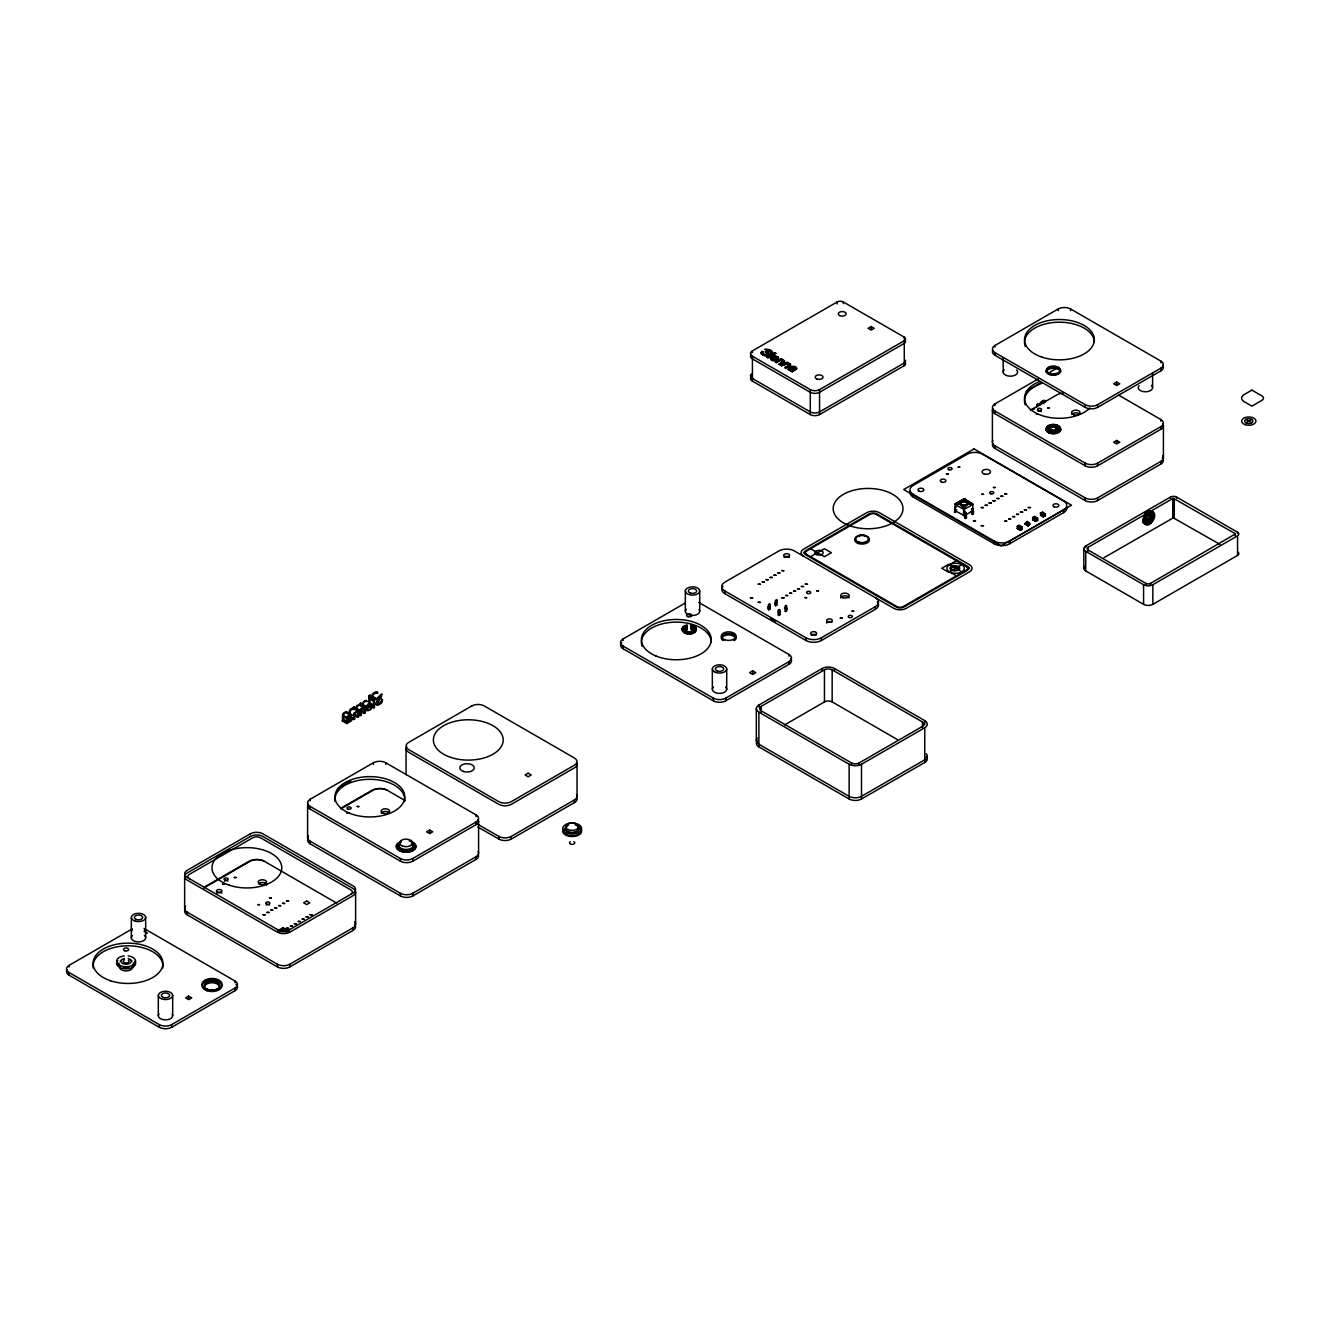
<?xml version="1.0" encoding="UTF-8"?>
<svg xmlns="http://www.w3.org/2000/svg" width="1330" height="1330" viewBox="0 0 1330 1330"><rect width="100%" height="100%" fill="white"/><g stroke="black" fill="none" stroke-linecap="round" stroke-linejoin="round"><path stroke-width="1.5" d="M756.321 708.591L756.321 740.66M1083.8 568.243L1083.8 548.642M361.993 705.964C361.311 703.287 365.75 697.868 367.546 701.608M366.498 708.574C365.767 701.292 375.941 702.04 371.053 709.023C365.218 715.374 358.635 700.328 360.231 715.756L361.278 715.141L361.511 709.339L363.705 708.026M347.047 721.475L347.063 718.4A6.85 3.957 -60 0 1 347.097 717.685C346.698 714.825 354.029 712.597 351.187 716.055L348.194 714.326M770.486 351.586C763.154 349.524 769.222 350.189 770.602 351.469M371.602 696.953L376.107 699.547L380.53 695.49L380.563 697.735A11.92 6.883 -60 0 1 379.166 699.015L378.684 699.43A13.649 7.88 -60 0 0 377.205 700.81C370.671 710.27 389.225 701.908 379.599 697.951M769.521 603.837L768.441 604.452C768.225 616.272 770.037 596.006 769.97 609.373M769.987 605.865L768.474 607.893L768.89 609.988M776.471 599.83L775.373 602.29L775.39 600.445L776.936 600.096L775.822 605.981M776.471 601.576L774.958 603.654L775.373 602.29M779.247 614.876C780.294 610.37 777.95 611.285 778.183 615.358L779.264 614.726M779.713 615.142L780.145 613.512L778.649 615.624M786.645 611.135L786.645 607.461L785.581 608.192L785.581 611.617M955.505 511.601L954.857 507.678L956.386 506.913M376.107 699.547C393.148 680.411 366.781 717.286 382.608 699.68M787.925 369.025L791.583 368.011A6.933 4.007 0 0 1 792.082 368.211L792.53 368.41A13.882 8.013 0 0 0 794.525 369.208L794.542 368.842A13.882 8.013 0 0 1 792.547 368.044L792.231 367.911A6.933 4.007 0 0 0 791.583 367.662C788.474 365.9 786.778 370.388 791.766 370.887A2.893 1.663 0 0 0 791.25 371.386L792.248 371.968A5.254 3.042 0 0 1 793.345 371.02L795.839 369.541A6.218 3.591 0 0 0 796.387 369.191L796.387 368.826A6.218 3.591 0 0 1 795.839 369.191L793.328 370.654A5.254 3.042 0 0 0 792.131 371.585L788.075 369.507M787.077 609.323C783.021 607.544 787.144 610.47 785.997 610.254M972.745 504.602L964.333 509.257L964.732 516.156L966.544 516.156L966.062 515.059L964.416 515.641L972.862 510.737L972.745 503.887L964.3 499.016L972.812 504.103M767.992 607.744L768.424 609.722M769.073 607.128L769.505 609.09M774.941 603.787L775.373 605.715M776.022 603.155L776.454 605.083M779.064 614.227L778.632 610.337L779.713 609.722C781.924 617.552 775.307 611.168 780.095 613.479M786.629 609.19L785.132 611.351L786.612 609.107L786.196 607.245L785.132 607.926L785.531 609.722M761.192 352.683C759.879 355.06 769.189 357.803 768.79 353.963C768.574 356.806 760.078 355.526 761.309 352.118M775.939 360.613C778.033 360.297 769.206 362.309 770.768 357.587M1025.497 523.671L1027.525 521.476L1029.42 523.704L1027.492 524.818L1025.596 522.59M1027.525 521.476L1024.948 524.12L1028.14 525.749L1029.237 524.702M371.735 696.887L374.179 693.711L376.606 693.246M1040.525 404.935L1043.817 401.411L1043.917 403.655M777.102 359.981C782.506 354.445 768.125 355.459 770.702 359.034M377.753 693.578C378.568 689.622 371.935 692.598 371.669 696.288M768.89 606.53L769.987 604.103M769.521 605.632L768.424 606.297M954.874 512.482L955.189 507.478M1039.495 405.035C1039.146 401.943 1045.895 397.72 1045.563 402.275M776.92 601.892L776.903 605.35M767.31 354.495L764.567 354.611L762.522 352.882L764.351 354.894L767.161 354.711M964.45 515.658L955.123 510.803L955.156 503.887L963.519 499.049M777.102 359.615L778.449 357.454M775.822 602.557L776.936 600.096M955.289 511.152L956.785 510.055M769.555 607.311C764.783 606.513 773.611 607.926 767.992 607.96M778.582 614.028L779.663 613.413M954.425 512.216L954.824 510.886M955.954 511.867C957.899 509.905 952.197 510.57 955.605 509.224M771.915 352.5L771.184 353.315L771.882 352.566M778.416 358.402L778.283 357.172M761.275 352.55L762.14 351.353L762.855 352.5M784.584 362.026L779.995 364.885L779.048 364.337L783.137 361.511M762.655 352.733L763.187 351.868M761.359 352.4L762.14 351.353M770.436 352.483L771.101 353.364M784.467 361.81L779.995 364.536L779.048 363.988M1031.282 410.355L1032.795 409.091M789.139 364.969L785.033 367.795L785.98 368.344L790.702 364.686L789.405 366.365M770.851 357.837L774.609 356.207L778.283 357.537M955.04 503.97C976.087 492.349 957.633 505.899 964.2 498.999M955.04 510.388L956.386 509.589M288.294 931.682L289.258 931.349M763.054 352.317L762.14 351.719M346.698 713.445C349.325 709.555 341.777 712.93 342.608 715.041A6.85 3.957 -60 0 0 342.575 715.789L342.541 719.015A5.785 3.342 -60 0 1 342.325 720.927L346.731 723.537L347.812 722.905A3.175 1.829 -60 0 0 348.028 721.924L343.522 719.314A3.175 1.829 -60 0 1 343.323 720.311L342.226 720.943M366.531 709.971L367.612 709.206L364.603 707.477M361.993 707.494L364.287 707.311L364.287 706.313L359.782 703.703L364.287 707.311M794.924 368.61L795.34 368.111A2.427 1.397 0 0 0 791.982 366.93L791.267 366.432L792.065 367.03M794.924 368.975L795.34 368.46A2.427 1.397 0 0 0 791.982 367.296M779.048 364.337L783.237 361.76L781.442 360.114M785.033 367.795L789.156 365.301L787.427 363.921A3.126 1.796 0 0 0 785.531 364.553L781.442 365.717L787.028 362.142L790.419 364.104M752.431 381.161L752.431 356.224A6.55 3.774 0 0 1 752.431 350.871L837.135 301.976A4.372 2.527 0 0 1 843.303 301.976L904.267 337.155A4.372 2.527 0 0 1 904.267 340.729L904.267 365.667L819.546 414.578A6.55 3.774 0 0 1 810.286 414.578L752.431 381.161A6.55 3.774 0 0 1 752.032 376.074M767.077 357.072L772.663 353.847L773.611 354.395L768.025 357.969L767.077 357.072L768.025 357.62L773.611 354.395M773.694 353.248L775.723 353.165L774.642 354.146L773.694 353.248L775.723 353.165M767.077 357.421L772.663 354.196L773.611 354.744M773.694 353.614L775.723 353.531M781.475 359.965L781.275 359.965A3.126 1.796 0 0 0 779.53 360.729L776.388 362.807L775.457 362.259L781.043 358.684C787.709 362.392 783.387 361.178 781.89 359.183M775.457 362.259L781.043 359.034L781.092 359.998M775.457 361.91L779.447 360.696M781.442 365.717L787.875 362.641M781.442 365.368L785.432 364.154A3.126 1.796 0 0 1 787.293 363.489L790.419 364.453M785.033 367.446L789.405 365.999M871.167 326.515L868.074 328.294L871.167 330.073L874.242 328.294L871.167 326.515L871.167 329.192M752.431 356.224L810.286 389.624A6.55 3.774 0 0 0 819.546 389.624L904.267 340.729M368.892 703.769L368.892 698.45L373.398 701.043L373.398 708.142L374.445 707.543L374.445 700.445L368.892 697.136L368.892 695.74L369.94 695.141L374.445 697.751L373.398 699.73L374.445 697.751M368.892 697.136L369.94 695.141M353.198 707.51L357.687 711.118L353.198 707.51L354.129 706.978L358.635 709.572L358.635 716.671L357.587 717.269L354.595 715.54M359.782 703.703L360.713 703.171L367.595 707.261L371.037 705.282A2.527 1.463 -60 0 0 369.873 703.986A2.527 1.463 -60 0 0 367.895 705.648M368.892 698.45L369.94 697.851L369.94 703.171M363.306 704.534L363.09 704.667A3.175 1.829 -60 0 1 363.456 703.088A2.527 1.463 -60 0 1 366.099 701.592M357.687 710.12L358.635 709.572M364.287 706.313L365.218 705.764L365.218 712.863L364.187 713.462L361.178 711.733M373.398 701.043L374.445 700.445M353.198 708.524C348.925 707.011 348.294 714.509 349.125 716.953L350.172 716.355L354.678 718.948L354.827 713.362L357.105 711.816M368.892 705.548L369.94 704.95M994.956 355.276L994.956 352.6A8.728 5.037 0 0 1 994.956 345.484L1058.231 308.959A8.728 5.037 0 0 1 1070.567 308.959L1160.841 361.062A8.728 5.037 0 0 1 1160.841 368.194L1160.841 370.871L1097.566 407.396A8.728 5.037 0 0 1 1085.23 407.396L994.956 355.276A8.728 5.037 0 0 1 992.812 350.189M368.078 704.501L371.087 706.247L366.498 708.89L363.506 707.144M349.125 716.953L353.63 719.547L354.678 718.948M310.156 809.089L310.156 806.412A8.728 5.037 0 0 1 310.156 799.28L373.414 762.755A8.728 5.037 0 0 1 385.767 762.755L476.024 814.874A8.728 5.037 0 0 1 476.024 822.007L476.024 824.683L412.766 861.208A8.728 5.037 0 0 1 400.413 861.208L310.156 809.089A8.728 5.037 0 0 1 308.011 804.002M1162.669 423.738A8.728 5.037 0 0 1 1160.841 429.307L1097.566 465.832A8.728 5.037 0 0 1 1085.23 465.832L994.956 413.713L994.956 411.037A8.728 5.037 0 0 1 994.956 403.921L1038.447 378.801M1050.318 371.951L1058.231 367.396M337.504 788.84L350.688 781.225M1026.278 391.186L1040.775 382.807M790.801 658.749A8.728 5.037 0 0 1 788.973 664.318L725.698 700.844A8.728 5.037 0 0 1 713.362 700.844L623.088 648.724L623.088 646.048A8.728 5.037 0 0 1 623.088 638.932L685.033 603.155M203.606 887.509L248.91 861.358A10.906 6.301 0 0 1 264.338 861.358M340.513 808.474L371.868 790.369A10.906 6.301 0 0 1 387.296 790.369M1030.551 410.072L1056.685 394.993A10.906 6.301 0 0 1 1063.169 393.181M235.959 984.35A8.728 5.037 0 0 1 234.928 990.767L171.67 1027.292A8.728 5.037 0 0 1 159.317 1027.292L69.06 975.173L69.06 972.513A8.728 5.037 0 0 1 69.06 965.38L132.318 928.855L132.318 930.518M1036.752 406.963L1037.782 406.365M203.739 888.041L250.023 861.325A9.975 5.769 0 0 1 264.188 861.208L336.656 903.103M340.946 808.823L372.999 790.319A9.975 5.769 0 0 1 387.146 790.22L404.919 800.527M810.569 556.705L824.45 548.692L831.4 552.698L824.45 556.705L810.569 548.692M1116.668 382.009L1113.576 383.788L1116.668 385.567L1119.76 383.788L1116.668 382.009L1116.668 384.669M994.956 352.6L1085.23 404.719A8.728 5.037 0 0 0 1097.566 404.719L1160.841 368.194M774.891 603.903L776.504 603.271M768.474 608.192L769.555 607.577M775.423 604.186L776.504 603.554M778.166 611.783L778.166 610.071L779.713 609.722M786.18 605.433L785.116 607.876L786.18 605.433L786.645 607.411M785.116 606.064L786.645 605.715M778.183 611.933L779.264 611.318M778.649 612.199L779.713 611.418M778.582 613.729L779.663 613.113M785.531 610.021L786.629 609.273M964.982 518.318L964.566 512.881L965.663 512.266L966.528 517.969M971.931 514.311L971.499 508.875L972.596 508.26L973.477 513.962M965.447 518.584L965.031 513.663L966.112 513.048M972.396 514.577L971.964 509.656L973.045 509.024M964.566 516.373L965.647 515.741L965.647 512.25M971.499 512.366L972.579 511.734L972.579 508.243M964.583 516.522L965.647 515.841M971.532 512.515L972.579 511.734M965.048 516.788L966.112 516.007M971.981 512.782L973.045 512M429.69 830.02L426.598 831.815L429.69 833.594L432.765 831.815L429.69 830.02L429.69 832.696M1116.668 440.446L1113.576 442.225L1116.668 444.004L1119.76 442.225L1116.668 440.446L1116.668 443.123M277.621 930.684L283.107 927.692L288.543 930.867M310.156 806.412L400.413 858.532A8.728 5.037 0 0 0 412.766 858.532L476.024 822.007M994.956 411.037L1085.23 463.156A8.728 5.037 0 0 0 1097.566 463.156L1160.841 426.631A8.728 5.037 0 0 0 1160.841 419.515L1118.53 395.077M188.644 996.087L185.568 997.866L188.644 999.645L191.736 997.866L188.644 996.087L188.644 998.747M752.697 670.885L749.621 672.664L752.697 674.443L755.789 672.664L752.697 670.885L752.697 673.562M803.619 556.256A8.728 5.037 0 0 1 803.619 549.124L866.894 512.599A8.728 5.037 0 0 1 879.23 512.599L969.504 564.718A8.728 5.037 0 0 1 969.504 571.85L906.229 608.375A8.728 5.037 0 0 1 893.893 608.375L794.359 550.936A10.906 6.301 0 0 0 778.931 550.936L724.933 582.108A10.906 6.301 0 0 0 724.933 591.019L805.947 637.785A10.906 6.301 0 0 0 821.375 637.785L875.373 606.613A10.906 6.301 0 0 0 875.373 597.702M949.437 564.718L957.151 560.263M1019.079 525.317L1017.284 526.364L1017.217 528.559L1020.359 530.371L1022.172 529.323L1022.238 527.145L1019.079 525.317L1019.146 527.445M1037.666 518.235L1034.524 516.406L1032.712 517.453L1035.804 519.232L1037.6 518.201L1037.666 520.313L1035.804 521.46L1032.645 519.648L1032.645 517.553L1035.737 519.348L1035.737 521.427M1040.426 512.998L1042.903 512.349L1042.903 516.505M1041.041 513.363L1042.853 512.316M723.005 586.314A10.906 6.301 0 0 0 724.933 593.712L805.947 640.478A10.906 6.301 0 0 0 821.375 640.478L875.373 609.29A10.906 6.301 0 0 0 877.301 601.892M1027.176 523.455L1025.081 524.253L1027.009 522.258L1029.919 523.987L1027.907 525.882M1017.284 528.592L1019.079 527.544M1032.712 519.681L1034.524 518.634M1040.426 515.225L1042.238 514.178M1027.009 523.089L1026.876 522.241M1017.965 528.841L1021.556 526.746L1022.172 529.323L1019.744 530.022L1019.761 525.716L1017.899 526.713L1017.832 528.908L1021.49 526.846M1033.393 519.93L1036.984 517.836L1037.666 520.313L1035.172 521.111M1027.392 523.638L1029.32 522.524M1036.918 517.952L1033.327 520.03L1033.26 517.919L1035.139 516.771L1035.122 521.077M1042.836 514.527L1042.836 516.622L1044.698 515.608L1044.765 513.413L1041.041 515.591L1040.359 513.114L1045.38 515.857L1045.38 513.779L1041.107 515.475L1042.953 516.539M623.088 646.048L713.362 698.167A8.728 5.037 0 0 0 725.698 698.167L788.973 661.642A8.728 5.037 0 0 0 788.973 654.51L698.699 602.407M1022.172 527.096L1020.359 528.143L1017.284 526.364L1020.31 528.259L1020.31 530.337M1043.518 514.777L1045.313 513.746M1028.905 524.402L1027.359 525.317L1026.793 524.07L1028.905 524.419M1027.907 525.051L1029.969 524.02M1042.836 516.622L1045.313 515.974M962.554 564.269L948.672 572.299L941.723 568.276L948.672 564.269L962.554 572.299M69.06 972.513L159.317 1024.615A8.728 5.037 0 0 0 171.67 1024.615L234.928 988.09A8.728 5.037 0 0 0 234.928 980.975L144.671 928.855A8.728 5.037 0 0 0 144.089 928.539M913.178 494.328L994.192 541.094A10.906 6.301 0 0 0 1009.62 541.094L1063.618 509.905A10.906 6.301 0 0 0 1063.618 501.011L982.621 454.228A10.906 6.301 0 0 0 967.193 454.228L913.178 485.417A10.906 6.301 0 0 0 913.178 494.328L913.178 497.021L994.192 543.787A10.906 6.301 0 0 0 1009.62 543.787L1063.618 512.599A10.906 6.301 0 0 0 1066.76 507.445M185.635 906.229A8.728 5.037 0 0 0 187.181 912.147L277.455 964.267A8.728 5.037 0 0 0 289.79 964.267L353.065 927.741A8.728 5.037 0 0 0 354.528 921.74M308.327 835.573A8.728 5.037 0 0 0 310.156 841.159L400.413 893.278A8.728 5.037 0 0 0 412.766 893.278L476.024 856.753A8.728 5.037 0 0 0 478.102 851.516M477.636 824.168L498.866 836.437A8.728 5.037 0 0 0 511.219 836.437L574.477 799.912A8.728 5.037 0 0 0 576.555 794.675M992.895 440.562A8.728 5.037 0 0 0 994.956 445.783L1085.23 497.902A8.728 5.037 0 0 0 1097.566 497.902L1160.841 461.377A8.728 5.037 0 0 0 1162.669 455.808M185.352 909.255A8.728 5.037 0 0 0 187.181 914.824L277.455 966.943A8.728 5.037 0 0 0 289.79 966.943L353.065 930.418A8.728 5.037 0 0 0 354.528 924.4M308.311 838.266A8.728 5.037 0 0 0 310.156 843.835L400.413 895.954A8.728 5.037 0 0 0 412.766 895.954L476.024 859.429A8.728 5.037 0 0 0 478.168 854.326M477.719 826.894L498.866 839.097A8.728 5.037 0 0 0 511.219 839.097L574.477 802.572A8.728 5.037 0 0 0 576.621 797.485M992.812 443.372A8.728 5.037 0 0 0 994.956 448.459L1085.23 500.579A8.728 5.037 0 0 0 1097.566 500.579L1160.841 464.054A8.728 5.037 0 0 0 1162.304 458.035M1245.861 422.807L1251.729 419.416M758.881 746.895L758.881 712.149A8.728 5.037 0 0 1 758.881 705.033L822.139 668.508A8.728 5.037 0 0 1 834.492 668.508L924.749 720.627A8.728 5.037 0 0 1 924.749 727.743L924.749 762.489L861.491 799.014A8.728 5.037 0 0 1 849.139 799.014L758.881 746.895A8.728 5.037 0 0 1 757.418 740.893M761.192 712.265L761.192 706.363L824.45 669.838A5.453 3.142 0 0 1 832.164 669.838L922.438 721.957L922.438 727.859M1085.729 570.919L1085.729 551.318A6.55 3.774 0 0 1 1085.729 545.982L1170.433 497.071A4.372 2.527 0 0 1 1176.601 497.071L1237.565 532.266A4.372 2.527 0 0 1 1237.565 535.824L1237.565 555.425L1152.844 604.335A6.55 3.774 0 0 1 1143.584 604.335L1085.729 570.919A6.55 3.774 0 0 1 1084.632 566.414M1088.04 547.312L1173.293 498.235L1235.504 533.845L1150.533 583.388A3.275 1.895 0 0 1 1145.895 583.388L1088.04 549.988A3.275 1.895 0 0 1 1088.04 547.312L1088.04 551.219M784.534 724.966L824.45 701.908A5.453 3.142 0 0 1 832.164 701.908L897.368 739.547M1103.917 557.736L1173.293 517.836L1220.009 544.402M1085.729 551.318L1143.584 584.735A6.55 3.774 0 0 0 1152.844 584.735L1237.565 535.824M761.192 706.363A5.453 3.142 0 0 0 761.192 710.819L851.466 762.938A5.453 3.142 0 0 0 859.18 762.938L922.438 726.413A5.453 3.142 0 0 0 922.438 721.957M758.881 712.149L849.139 764.268A8.728 5.037 0 0 0 861.491 764.268L924.749 727.743M772.032 619.132L770.652 619.098M282.625 927.974C287.712 929.603 279.5 930.003 283.323 927.808M1036.286 414.278L1037.4 414.278M1033.094 408.942L1034.707 408.975M775.939 360.247L770.935 359.333M350.721 718.366L349.823 718.649A12.003 6.933 -60 0 1 348.111 719.214L343.606 716.587M787.077 363.456L789.272 364.487M781.342 360.463L783.137 361.128M346.465 812.796L347.329 813.295M791.3 370.854L791.417 370.871A2.893 1.663 0 0 1 791.766 370.538M359.2 705.415L357.138 706.479L356.773 709.306M348.177 721.974C350.821 723.404 354.462 716.554 350.854 717.236A7.614 4.406 -60 0 0 350.389 717.402L350.056 717.552A15.278 8.828 -60 0 1 348.111 718.267L343.606 715.64A15.278 8.828 -60 0 0 343.955 715.573M352.6 709.223L350.355 710.702L350.172 716.355M791.899 368.576L789.272 368.809L791.899 368.942A10.906 6.301 0 0 0 793.777 369.64L793.794 369.258A10.906 6.301 0 0 1 791.915 368.56L791.899 368.942M770.053 352.483L771.101 352.999M963.485 515.641L963.635 509.29L955.056 504.536M1245.861 419.416L1251.729 422.807M773.511 356.939L776.62 359.1L773.511 356.939A2.294 1.33 0 0 1 776.138 356.656A2.294 1.33 0 0 1 777.485 357.986A2.876 1.663 0 0 1 776.587 358.718M1042.787 512.416L1044.698 513.53M772.68 357.354L776.836 360.114L772.68 357.354A2.56 1.48 0 0 0 771.982 359.283A2.56 1.48 0 0 0 775.274 359.848M1027.741 524.685L1028.04 525.899M1025.014 523.322L1027.99 525.101M949.437 571.85L957.151 576.306M372.683 696.421L377.188 699.015M368.892 695.74L374.445 699.131M371.436 705.814L374.445 707.543M360.713 710.27L365.218 712.863M358.269 713.412L361.278 715.141M354.129 714.077L358.635 716.671M347.712 712.697L352.217 715.307M343.323 720.311L347.812 722.905M144.089 931.216A8.728 5.037 0 0 1 144.671 931.532L147.48 933.161M359.782 704.717L356.806 705.499L355.725 709.056M357.604 711.035L354.013 712.913L353.63 719.547M343.938 718.35L343.606 717.02M768.707 353.581L768.624 353.364A12.402 7.165 0 0 0 767.643 352.284L767.659 352.633A12.402 7.165 0 0 1 768.607 353.647L768.574 353.664M766.196 352.483L767.094 353.763M766.196 352.849L765.116 351.669L767.094 353.414M771.782 351.453C755.44 348.144 772.713 348.593 771.899 351.652M972.612 511.9L973.011 513.696M965.663 515.907L966.062 517.702M785.581 608.192L785.565 606.33M351.253 718.799L349.541 721.076L348.111 719.713M1237.565 532.266L1237.565 533.48M1235.237 533.596L1235.237 535.707M1176.601 497.071L1176.601 498.301M1174.29 498.401L1174.29 518.002M1172.744 498.401L1172.744 518.002M1170.433 497.071L1170.433 498.301M1163.401 425.75L1163.401 457.819M1160.841 361.062L1160.841 362.741M1160.841 419.515L1160.841 421.178M1160.841 426.631L1160.841 429.307M1160.841 461.377L1160.841 464.054M1152.844 584.735L1152.844 604.335M1152.595 373.398L1152.595 387.612M1150.533 583.388L1150.533 584.618M1145.895 583.388L1145.895 584.618M1143.584 584.735L1143.584 604.335M1097.566 404.719L1097.566 407.396M1097.566 463.156L1097.566 465.832M1097.566 497.902L1097.566 500.579M1085.729 545.982L1085.729 547.195M1085.23 404.719L1085.23 407.396M1085.23 463.156L1085.23 465.832M1085.23 497.902L1085.23 500.579M1070.567 308.959L1070.567 310.622M1063.618 509.905L1063.618 512.599M1058.231 308.959L1058.231 310.622M1043.452 514.893L1043.452 516.971M1042.288 512L1042.288 514.078M1040.974 513.463L1040.974 515.541M1036.984 517.985L1036.984 519.914M1034.574 516.439L1034.574 518.534M1009.62 541.094L1009.62 543.787M1003.202 357.903L1003.202 372.117M994.956 345.484L994.956 347.147M994.956 403.921L994.956 405.584M994.956 445.783L994.956 448.459M994.192 541.094L994.192 543.787M992.396 410.155L992.396 442.225M964.416 499.066L964.416 502.374M924.749 720.627L924.749 724.634M904.267 337.155L904.267 338.834M875.373 606.613L875.373 609.29M861.491 764.268L861.491 799.014M859.18 762.938L859.18 764.933M851.466 762.938L851.466 764.933M849.139 764.268L849.139 799.014M843.303 301.976L843.303 303.639M837.135 301.976L837.135 303.972M834.492 668.508L834.492 670.503M832.164 669.838L832.164 701.908M824.45 669.838L824.45 701.908M822.139 668.508L822.139 670.503M821.375 637.785L821.375 640.478M819.546 389.624L819.546 414.578M810.286 389.624L810.286 414.578M805.947 637.785L805.947 640.478M788.973 654.51L788.973 656.189M788.973 661.642L788.973 664.318M779.247 609.456L779.247 611.152M758.881 705.033L758.881 707.028M752.431 350.871L752.431 352.55M726.712 668.957L726.712 689.256M725.698 698.167L725.698 700.844M724.933 591.019L724.933 593.712M713.362 698.167L713.362 700.844M712.348 668.957L712.348 689.256M699.713 591.102A7.182 4.156 0 0 1 688.79 594.543A7.182 4.156 0 0 1 689.073 587.361A7.182 4.156 0 0 1 699.713 591.102L699.713 611.401M685.332 590.902L685.332 611.218M623.088 638.932L623.088 640.595M577.037 764.268L577.037 796.338M574.477 799.912L574.477 802.572M511.219 836.437L511.219 839.097M498.866 836.437L498.866 839.097M478.584 821.109L478.584 853.178M476.024 814.874L476.024 816.554M476.024 856.753L476.024 859.429M412.766 858.532L412.766 861.208M412.766 893.278L412.766 895.954M406.049 748.674L406.049 774.742M400.413 858.532L400.413 861.208M400.413 893.278L400.413 895.954M385.767 762.755L385.767 764.434M373.414 762.755L373.414 764.434M364.187 713.462L364.187 709.588A3.441 1.978 -60 0 0 363.788 707.909M360.713 703.171L360.713 706.28M357.587 713.395L357.587 717.269M355.625 892.114L355.625 924.184M354.129 706.978L354.129 709.638M353.065 927.741L353.065 930.418M310.156 799.28L310.156 800.959M310.156 841.159L310.156 843.835M307.596 805.531L307.596 837.601M289.79 964.267L289.79 966.943M277.455 964.267L277.455 966.943M234.928 980.975L234.928 982.637M234.928 988.09L234.928 990.767M187.181 912.147L187.181 914.824M184.637 876.52L184.637 908.59M172.684 995.405A7.182 4.156 0 0 1 161.911 998.996A7.182 4.156 0 0 1 161.911 991.814A7.182 4.156 0 0 1 172.684 995.405L172.684 1015.704M171.67 1024.615L171.67 1027.292M159.317 1024.615L159.317 1027.292M158.303 995.405L158.303 1015.704M145.668 917.168L145.668 937.484M144.671 928.855L144.671 931.532M131.321 917.733L131.321 938.032M69.06 965.38L69.06 967.043M134.845 961.191A9.51 5.486 0 0 1 125.652 968.855A9.51 5.486 0 0 1 117.805 960.709M128.062 955.888A9.51 5.486 0 0 1 133.998 964.333A9.51 5.486 0 0 1 118.237 964.333A9.51 5.486 0 0 1 124.172 955.888M132.983 964.632A7.199 4.156 0 0 1 132.418 965.397M128.977 967.193A7.199 4.156 0 0 1 123.258 967.193M120.182 965.73A7.199 4.156 0 0 1 118.952 962.953M120.182 961.025A7.199 4.156 0 0 1 121.03 960.443M123.258 959.562A7.199 4.156 0 0 1 123.923 959.412M131.204 960.443A7.199 4.156 0 0 1 132.052 961.025M133.283 962.953A7.199 4.156 0 0 1 133.316 963.369M128.328 960.193A2.876 1.663 0 0 1 127.963 962.538A2.876 1.663 0 0 1 123.906 962.322A2.876 1.663 0 0 1 124.272 959.994M128.162 958.531A5.154 2.976 0 0 1 130.091 963.169A5.154 2.976 0 0 1 121.828 962.937A5.154 2.976 0 0 1 124.555 958.431M132.518 966.361A6.55 3.774 0 0 1 126.117 970.917A6.55 3.774 0 0 1 119.7 966.361M69.06 975.173A8.728 5.037 0 0 1 67.215 969.62M93.266 968.057A34.913 20.166 0 0 1 127.996 945.813A34.913 20.166 0 0 1 162.726 968.057M207.314 990.185A7.315 4.223 0 0 1 206.665 984.05A7.315 4.223 0 0 1 217.322 984.05A7.315 4.223 0 0 1 216.674 990.185M172.185 1014.192A7.182 4.156 0 0 1 165.286 1019.861A7.182 4.156 0 0 1 158.985 1013.959M144.355 935.356A7.182 4.156 0 0 1 143.374 940.809A7.182 4.156 0 0 1 133.898 940.958A7.182 4.156 0 0 1 132.418 935.539M189.508 878.748A5.453 3.142 0 0 1 189.508 874.292L252.767 837.767A5.453 3.142 0 0 1 260.481 837.767L350.754 889.886A5.453 3.142 0 0 1 350.754 894.342M216.591 893.128A2.843 1.646 0 0 1 219.167 892.164A2.843 1.646 0 0 1 221.761 893.128M224.371 881.142A2.078 1.197 0 0 1 227.862 881.142M266.216 905.048A2.078 1.197 0 0 1 269.342 905.048M258.652 883.718A4.256 2.461 0 0 1 263.573 882.538A4.256 2.461 0 0 1 266.615 885.082M279.865 931.682A3.824 2.211 0 0 1 286.299 931.682M279.283 931.648A3.824 2.211 0 0 1 283.091 929.603A3.824 2.211 0 0 1 286.898 931.648M279.483 931.632A3.608 2.078 0 0 1 283.091 929.554A3.608 2.078 0 0 1 286.682 931.632M289.79 929.52A8.728 5.037 0 0 1 277.455 929.52M478.168 819.579A8.728 5.037 0 0 1 476.024 824.683M335.094 801.541A34.913 20.166 0 0 1 369.823 779.313A34.913 20.166 0 0 1 404.553 801.541M409.125 840.942A9.975 5.769 0 0 1 414.544 849.504A9.975 5.769 0 0 1 398.85 850.402A9.975 5.769 0 0 1 401.244 841.391M399.549 843.868A7.947 4.588 0 0 0 401.211 850.086A7.947 4.588 0 0 0 412.034 849.504A7.947 4.588 0 0 0 411.702 843.237A9.975 5.769 0 0 1 414.312 844.733M411.702 842.538A7.315 4.223 0 0 1 410.953 848.407A7.315 4.223 0 0 1 400.779 848.141A7.315 4.223 0 0 1 400.929 842.272M411.485 842.123A9.51 5.486 0 0 1 413.214 850.286A9.51 5.486 0 0 1 398.983 850.286A9.51 5.486 0 0 1 400.712 842.123M411.485 844.234A9.51 5.486 0 0 1 414.411 846.096M411.618 843.985A7.199 4.156 0 0 1 411.352 849.488A7.199 4.156 0 0 1 401.86 850.003A7.199 4.156 0 0 1 399.798 844.633M381.261 813.212A4.256 2.461 0 0 1 385.351 811.45A4.256 2.461 0 0 1 389.424 813.212M1162.669 365.301A8.728 5.037 0 0 1 1160.841 370.871M1025.247 346.498A34.913 20.166 0 0 1 1055.821 322.309A34.913 20.166 0 0 1 1094.341 342.359M1046.111 371.702A7.415 4.289 0 0 1 1053.377 368.294A7.415 4.289 0 0 1 1060.642 371.702M1016.652 369.989A7.182 4.156 0 0 1 1014.94 375.243A7.182 4.156 0 0 1 1005.679 375.16A7.182 4.156 0 0 1 1004.233 369.873M1151.414 385.351A7.182 4.156 0 0 1 1150.3 390.654A7.182 4.156 0 0 1 1141.074 390.92A7.182 4.156 0 0 1 1139.029 385.717M576.621 762.738A8.728 5.037 0 0 1 574.477 767.842L511.219 804.367A8.728 5.037 0 0 1 498.866 804.367L408.609 752.248A8.728 5.037 0 0 1 406.764 746.679M577.553 826.545A9.51 5.486 0 0 1 580.495 833.711A9.51 5.486 0 0 1 568.409 836.105A9.51 5.486 0 0 1 563.122 829.405M573.845 841.674A2.627 1.513 0 0 1 574.128 843.835A2.627 1.513 0 0 1 570.37 843.935A2.627 1.513 0 0 1 570.321 841.774M575.026 824.783A7.199 4.156 0 0 1 578.001 831.034A7.199 4.156 0 0 1 566.78 831.35A7.199 4.156 0 0 1 568.675 824.966M577.702 827.127A8.645 4.988 0 0 1 579.464 833.627A8.645 4.988 0 0 1 568.509 835.473A8.645 4.988 0 0 1 563.937 829.438M577.902 826.878A6.55 3.774 0 0 1 576.023 831.765A6.55 3.774 0 0 1 567.395 831.283A6.55 3.774 0 0 1 567.145 826.279M343.639 715.291A1.829 1.047 -60 0 1 343.855 714.11A2.677 1.546 -60 0 1 346.831 713.312M348.144 717.901A1.829 1.047 -60 0 1 348.36 716.704A2.677 1.546 -60 0 1 351.336 715.906M347.03 721.625A5.785 3.342 -60 0 1 346.831 723.52M352.699 709.106A3.441 1.978 -60 0 1 352.916 709.538M357.188 711.716A3.441 1.978 -60 0 1 357.504 713.429M371.12 706.213A2.81 1.629 -60 0 1 369.64 709.638A2.81 1.629 -60 0 1 367.279 709.522M367.629 707.244A3.175 1.829 -60 0 1 367.961 705.681M691.068 626.962A6.118 3.525 0 0 1 694.277 632.299A6.118 3.525 0 0 1 684.518 632.581A6.118 3.525 0 0 1 686.795 627.078M691.068 625.532A6.118 3.525 0 0 1 694.277 630.869A6.118 3.525 0 0 1 684.518 631.152A6.118 3.525 0 0 1 686.795 625.665M690.952 628.009A4.372 2.527 0 0 1 692.747 631.8A4.372 2.527 0 0 1 685.948 631.999A4.372 2.527 0 0 1 687.095 628.126M691.201 626.713A6.55 3.774 0 0 1 694.526 632.531A6.55 3.774 0 0 1 683.919 632.531A6.55 3.774 0 0 1 687.228 626.713M690.952 628.359A4.372 2.527 0 0 1 693.529 631.068A4.372 2.527 0 0 1 689.672 633.18M688.325 633.146A4.372 2.527 0 0 1 684.9 631.052A4.372 2.527 0 0 1 687.095 628.475M691.201 625.832A6.55 3.774 0 0 1 694.526 631.65A6.55 3.774 0 0 1 683.919 631.65A6.55 3.774 0 0 1 687.228 625.832M690.686 625.366A7.199 4.156 0 0 1 695.324 631.634A7.199 4.156 0 0 1 683.537 631.983A7.199 4.156 0 0 1 687.028 625.466M690.686 624.834A7.199 4.156 0 0 1 695.324 631.102A7.199 4.156 0 0 1 683.537 631.451A7.199 4.156 0 0 1 687.028 624.934M690.902 629.157A2.627 1.513 0 0 1 691.184 631.318A2.627 1.513 0 0 1 687.427 631.418A2.627 1.513 0 0 1 687.361 629.256M623.088 648.724A8.728 5.037 0 0 1 621.625 642.723M642.157 646.413A34.913 20.166 0 0 1 672.731 622.24A34.913 20.166 0 0 1 711.234 642.29M721.941 639.198A6.766 3.907 0 0 1 728.674 634.892A6.766 3.907 0 0 1 735.407 639.198M722.971 640.545A7.415 4.289 0 0 1 723.587 634.693A7.415 4.289 0 0 1 733.761 634.693A7.415 4.289 0 0 1 734.376 640.545M723.487 640.312A6.766 3.907 0 0 1 724.035 634.959A6.766 3.907 0 0 1 733.312 634.959A6.766 3.907 0 0 1 733.861 640.312M699.015 609.522A7.182 4.156 0 0 1 692.282 615.457A7.182 4.156 0 0 1 686.263 609.273M725.548 686.995A7.182 4.156 0 0 1 724.251 692.381A7.182 4.156 0 0 1 714.808 692.381A7.182 4.156 0 0 1 713.512 686.995M811.184 635.108A2.943 1.696 0 0 1 816.138 635.108M826.628 623.088A2.843 1.646 0 0 1 828.856 621.609A2.843 1.646 0 0 1 831.948 622.423M840.676 597.918A4.256 2.461 0 0 1 844.883 595.807A4.256 2.461 0 0 1 849.089 597.918M784.068 557.253A2.943 1.696 0 0 1 786.762 556.372A2.943 1.696 0 0 1 789.338 557.37M926.212 753.811A8.728 5.037 0 0 1 924.749 759.812L861.491 796.338A8.728 5.037 0 0 1 849.139 796.338L758.881 744.235A8.728 5.037 0 0 1 757.418 738.217M926.212 756.487A8.728 5.037 0 0 1 924.749 762.489M806.712 554.477A4.372 2.527 0 0 1 806.712 550.903M966.411 566.497A4.372 2.527 0 0 1 966.411 570.071M994.956 413.713A8.728 5.037 0 0 1 992.812 408.626M1055.222 426.697A6.118 3.525 0 0 1 1059.412 429.54A6.118 3.525 0 0 1 1056.835 432.965M1049.919 432.965A6.118 3.525 0 0 1 1047.325 429.54A6.118 3.525 0 0 1 1051.515 426.697M1046.178 430.056A7.199 4.156 0 0 1 1053.377 425.899A7.199 4.156 0 0 1 1060.575 430.056M1089.952 407.911A34.913 20.166 0 0 1 1035.937 413.048A34.913 20.166 0 0 1 1039.644 381.51M1025.247 404.935A34.913 20.166 0 0 1 1042.471 383.173M1237.565 551.85A4.372 2.527 0 0 1 1237.565 555.425M1145.762 513.812A6.766 3.907 -60 0 1 1152.595 513.38A6.766 3.907 -60 0 1 1148.139 522.873A6.766 3.907 -60 0 1 1143.251 519.165M1144.648 514.66A7.415 4.289 -60 0 1 1151.797 511.102A7.415 4.289 -60 0 1 1151.797 519.365A7.415 4.289 -60 0 1 1144.648 524.07M1143.567 523.305A7.415 4.289 -60 0 1 1143.085 522.49A6.766 3.907 -60 0 0 1150.018 519.831A6.766 3.907 -60 0 0 1150.899 511.385M1144.997 513.363A6.766 3.907 -60 0 1 1149.386 510.836M1146.56 512.649A6.118 3.525 -60 0 1 1151.597 513.729A6.118 3.525 -60 0 1 1148.139 521.543A6.118 3.525 -60 0 1 1143.102 520.446M1144.482 517.437A4.372 2.527 -60 0 1 1149.369 513.23A4.372 2.527 -60 0 1 1149.785 516.971M1144.315 519.498A4.372 2.527 -60 0 0 1148.871 519.299A4.372 2.527 -60 0 0 1149.369 513.23A4.372 2.527 -60 0 0 1145.895 514.261M1150.616 511.418A6.55 3.774 -60 0 1 1149.885 520.096A6.55 3.774 -60 0 1 1143.035 521.543M1145.645 513.114A6.55 3.774 -60 0 1 1149.053 511.136M1149.22 518.168A4.372 2.527 -60 0 1 1146.128 520.845A4.372 2.527 -60 0 1 1144 519.315M1144.448 516.456A4.372 2.527 -60 0 1 1145.097 515.275M1147.175 519.315A2.627 1.513 -60 0 1 1145.512 517.819A2.627 1.513 -60 0 1 1147.74 514.777A2.627 1.513 -60 0 1 1149.12 516.655M1038.065 411.319A2.078 1.197 0 0 1 1041.407 411.668M1071.914 414.262A4.256 2.461 0 0 1 1075.787 412.832A4.256 2.461 0 0 1 1079.661 414.262M913.178 497.021A10.906 6.301 0 0 1 910.169 491.385M904.999 359.998A4.372 2.527 0 0 1 904.267 362.99L819.546 411.901A6.55 3.774 0 0 1 810.286 411.901L752.431 378.501A6.55 3.774 0 0 1 751.334 373.996M904.533 339.998A4.372 2.527 0 0 1 904.267 343.389L819.546 392.3A6.55 3.774 0 0 1 810.286 392.3L752.431 358.901A6.55 3.774 0 0 1 751.334 354.395M904.766 362.458A4.372 2.527 0 0 1 904.267 365.667M767.344 352.3A10.125 5.852 0 0 1 766.379 351.32L766.413 350.954A10.125 5.852 0 0 0 767.344 351.951M775.274 360.214A2.56 1.48 0 0 1 771.982 359.632A2.56 1.48 0 0 1 772.647 357.687M773.528 357.321A2.294 1.33 0 0 1 776.088 357.005A2.294 1.33 0 0 1 777.485 358.285A2.876 1.663 0 0 1 776.587 359.083M779.53 361.095A3.126 1.796 0 0 1 781.308 360.38M791.433 366.964A3.475 2.012 0 0 1 795.24 367.113A3.475 2.012 0 0 1 796.504 369.191M791.433 366.598A3.475 2.012 0 0 1 795.24 366.764A3.475 2.012 0 0 1 796.504 368.842M789.272 369.175C794.924 371.403 791.982 369.541 789.288 369.058M222.509 884.3L224.354 884.367L222.526 884.217M234.263 877.501L236.125 877.551L234.263 877.501M257.787 904.666L259.633 904.699L257.787 904.616M262.991 914.691L265.202 914.741L262.991 914.691M266.898 912.43L269.125 912.48L266.898 912.43M269.541 897.866L271.387 897.9L269.541 897.866M270.821 910.169L273.032 910.219L270.838 910.119M274.745 907.908L276.956 907.941L274.745 907.858M278.668 905.647L280.879 905.73L278.685 905.547M282.575 903.369L284.786 903.469L282.608 903.286M286.499 901.108L288.71 901.158L286.515 901.075M286.499 928.274L288.71 928.307L286.515 928.224M290.422 926.013L292.633 926.096L290.439 925.913M294.346 923.735L296.557 923.835L294.362 923.652M298.252 921.474L300.48 921.524L298.269 921.441M302.176 919.213L304.387 919.263L302.193 919.163M306.1 916.952L308.311 917.052L306.116 916.869M310.023 914.691L312.234 914.741L310.023 914.691M357.238 806.512L359.083 806.595L357.255 806.429M750.452 597.802L752.664 597.835L750.452 597.802M758.3 584.219L760.511 584.269L758.3 584.169M758.3 602.324L760.511 602.407L758.316 602.224M762.206 581.958L764.418 582.041L762.24 581.858M766.13 579.697L768.341 579.78L766.163 579.597M770.053 577.436L772.264 577.469L770.053 577.436M773.977 575.175L776.188 575.208L773.977 575.125M777.884 572.898L780.112 572.947L777.9 572.864M781.807 570.637L784.018 570.736L781.841 570.553M781.807 597.802L784.018 597.835L781.807 597.802M785.731 595.524L787.942 595.574L785.731 595.491M789.654 593.263L791.865 593.313L789.654 593.23M793.561 591.002L795.772 591.102L793.594 590.919M797.485 588.741L799.696 588.841L797.518 588.658M801.408 586.48L803.619 586.53L801.408 586.43M805.332 584.219L807.543 584.269L805.332 584.169M805.016 597.652L806.861 597.735L805.032 597.586M816.77 590.869L818.632 590.902L816.786 590.836M840.294 618.018L842.139 618.068L840.294 618.018M852.048 611.235L853.893 611.318L852.065 611.168M946.411 473.912L948.273 473.962L946.411 473.912M958.182 467.129L960.027 467.163L958.182 467.096M956.686 504.103C961.208 505.716 957.417 501.26 956.686 504.053M962.854 507.661C967.359 509.307 963.618 504.801 962.87 507.628M969.021 504.103C973.593 505.666 969.753 501.26 969.038 504.053M971.382 511.651L973.776 511.751L971.415 511.551M973.427 521.144L975.638 521.194L973.427 521.094M981.69 494.278L983.552 494.328L981.69 494.278M981.257 507.561L983.468 507.661L981.291 507.478M981.257 525.666L983.485 525.716L981.257 525.666M985.181 505.3L987.392 505.35L985.181 505.3M989.104 503.039L991.316 503.089L989.104 503.039M993.443 487.495L995.305 487.528L993.46 487.462M993.028 500.778L995.239 500.828L993.028 500.728M996.935 498.517L999.163 498.567L996.951 498.467M1000.858 496.256L1003.069 496.339L1000.875 496.157M1004.782 493.995L1006.993 494.078L1004.798 493.896M1004.782 521.144L1006.993 521.194L1004.782 521.094M1008.705 518.883L1010.916 518.933L1008.705 518.833M1012.612 516.622L1014.823 516.705L1012.645 516.522M1016.536 514.361L1018.747 514.444L1016.552 514.261M1020.459 512.1L1022.67 512.133L1020.459 512.1M1024.383 509.839L1026.594 509.922L1024.399 509.739M1028.29 507.561L1030.517 507.611L1028.306 507.528M1047.674 407.894L1049.52 407.928L1047.674 407.844M250.456 833.76L187.181 870.286A8.728 5.037 0 0 0 187.181 877.401L279.766 930.867A5.453 3.142 0 0 0 287.479 930.867L353.065 892.995A8.728 5.037 0 0 0 353.065 885.88L262.791 833.76A8.728 5.037 0 0 0 250.456 833.76M471.867 705.914L408.609 742.439A8.728 5.037 0 0 0 408.609 749.571L498.866 801.691A8.728 5.037 0 0 0 511.219 801.691L574.477 765.166A8.728 5.037 0 0 0 574.477 758.034L484.22 705.914A8.728 5.037 0 0 0 471.867 705.914M250.456 836.437L187.181 872.962A8.728 5.037 0 0 0 187.181 880.078L277.455 932.197A8.728 5.037 0 0 0 289.79 932.197L353.065 895.672A8.728 5.037 0 0 0 353.065 888.54L262.791 836.437A8.728 5.037 0 0 0 250.456 836.437M1037.782 403.672L1036.752 405.65L1037.782 403.672M974.042 448.942L903.735 489.54L1001.207 545.815L1071.514 505.217L974.042 448.942M869.205 513.945L805.947 550.47A5.453 3.142 0 0 0 805.947 554.926L896.204 607.029A5.453 3.142 0 0 0 903.918 607.029L967.193 570.504A5.453 3.142 0 0 0 967.193 566.048L876.919 513.945A5.453 3.142 0 0 0 869.205 513.945M869.97 514.377L803.619 552.698L896.985 606.596A4.372 2.527 0 0 0 903.153 606.596L969.504 568.276L876.154 514.377A4.372 2.527 0 0 0 869.97 514.377M306.715 901.025L303.639 902.804L306.715 904.583L309.807 902.804L306.715 901.025M528.143 773.179L525.051 774.958L528.143 776.753L531.219 774.958L528.143 773.179M1251.879 390.106L1244.165 394.561A8.728 5.037 0 0 0 1244.165 401.693L1251.879 406.149L1261.904 400.347A5.453 3.142 0 0 0 1261.904 395.908L1251.879 390.106M775.423 621.675L770.419 618.783L775.423 621.842M124.804 950.8A2.627 1.513 0 0 0 128.727 949.487A2.627 1.513 0 0 0 124.804 948.19A2.627 1.513 0 0 0 124.804 950.8M110.54 980.759A34.913 20.166 0 0 0 162.908 963.302A34.913 20.166 0 0 0 110.54 945.846A34.913 20.166 0 0 0 110.54 980.759M206.998 990.75A9.975 5.769 0 0 0 221.977 985.763A9.975 5.769 0 0 0 206.998 980.775A9.975 5.769 0 0 0 206.998 990.75M207.33 989.437A7.947 4.588 0 0 0 219.882 986.212A7.947 4.588 0 0 0 208.76 981.54A7.947 4.588 0 0 0 207.33 989.437M206.998 989.204A9.975 5.769 0 0 0 221.977 984.217A9.975 5.769 0 0 0 206.998 979.229A9.975 5.769 0 0 0 206.998 989.204M163.208 997.4A4.14 2.394 0 0 0 169.642 995.555A4.14 2.394 0 0 0 163.656 993.261A4.14 2.394 0 0 0 163.208 997.4M134.762 920.992A7.182 4.156 0 0 0 145.685 917.55A7.182 4.156 0 0 0 135.045 913.81A7.182 4.156 0 0 0 134.762 920.992M136.209 919.446A4.14 2.394 0 0 0 142.626 917.6A4.14 2.394 0 0 0 136.641 915.306A4.14 2.394 0 0 0 136.209 919.446M217.754 892.53A2.843 1.646 0 0 0 222.01 891.117A2.843 1.646 0 0 0 217.754 889.703A2.843 1.646 0 0 0 217.754 892.53M225.086 880.128A2.078 1.197 0 0 0 228.195 879.097A2.078 1.197 0 0 0 225.086 878.049A2.078 1.197 0 0 0 225.086 880.128M266.748 904.184A2.078 1.197 0 0 0 269.857 903.153A2.078 1.197 0 0 0 266.748 902.106A2.078 1.197 0 0 0 266.748 904.184M260.248 884.334A4.256 2.461 0 0 0 266.632 882.206A4.256 2.461 0 0 0 260.248 880.078A4.256 2.461 0 0 0 260.248 884.334M229.408 885.248A34.913 20.166 0 0 0 281.777 867.792A34.913 20.166 0 0 0 229.408 850.336A34.913 20.166 0 0 0 229.408 885.248M349.341 813.112A34.913 20.166 0 0 0 404.553 798.881A34.913 20.166 0 0 0 355.592 778.383A34.913 20.166 0 0 0 349.341 813.112M402.259 845.947A6.55 3.774 0 0 0 412.599 843.287A6.55 3.774 0 0 0 403.422 839.446A6.55 3.774 0 0 0 402.259 845.947M348.044 809.139A2.078 1.197 0 0 0 351.153 808.091A2.078 1.197 0 0 0 348.044 807.061A2.078 1.197 0 0 0 348.044 809.139M383.223 813.345A4.256 2.461 0 0 0 389.607 811.217A4.256 2.461 0 0 0 383.223 809.089A4.256 2.461 0 0 0 383.223 813.345M1041.955 357.138A34.913 20.166 0 0 0 1094.341 339.682A34.913 20.166 0 0 0 1041.955 322.226A34.913 20.166 0 0 0 1041.955 357.138M1049.403 373.082A6.766 3.907 0 0 0 1060.11 370.322A6.766 3.907 0 0 0 1050.617 366.349A6.766 3.907 0 0 0 1049.403 373.082M1049.669 374.611A7.415 4.289 0 0 0 1060.791 370.904A7.415 4.289 0 0 0 1049.669 367.196A7.415 4.289 0 0 0 1049.669 374.611M1049.403 374.062A6.766 3.907 0 0 0 1060.11 371.303A6.766 3.907 0 0 0 1050.617 367.346A6.766 3.907 0 0 0 1049.403 374.062M566.597 833.029A9.51 5.486 0 0 0 581.626 829.155A9.51 5.486 0 0 0 568.292 823.586A9.51 5.486 0 0 0 566.597 833.029M568.326 829.687A6.55 3.774 0 0 0 578.683 827.011A6.55 3.774 0 0 0 569.506 823.17A6.55 3.774 0 0 0 568.326 829.687M450.82 757.402A34.913 20.166 0 0 0 503.206 739.946A34.913 20.166 0 0 0 450.82 722.489A34.913 20.166 0 0 0 450.82 757.402M463.422 771.467A7.199 4.156 0 0 0 474.228 767.875A7.199 4.156 0 0 0 463.422 764.268A7.199 4.156 0 0 0 463.422 771.467M687.909 616.671A2.627 1.513 0 0 0 691.833 615.358A2.627 1.513 0 0 0 687.909 614.044A2.627 1.513 0 0 0 687.909 616.671M655.84 655.939A34.913 20.166 0 0 0 711.051 641.692A34.913 20.166 0 0 0 662.074 621.21A34.913 20.166 0 0 0 655.84 655.939M724.966 639.83A7.415 4.289 0 0 0 736.089 636.122A7.415 4.289 0 0 0 724.966 632.415A7.415 4.289 0 0 0 724.966 639.83M690.237 592.997A4.14 2.394 0 0 0 696.671 591.152A4.14 2.394 0 0 0 690.669 588.857A4.14 2.394 0 0 0 690.237 592.997M715.39 672.348A7.182 4.156 0 0 0 726.679 669.323A7.182 4.156 0 0 0 716.504 665.183A7.182 4.156 0 0 0 715.39 672.348M717.236 670.952A4.14 2.394 0 0 0 723.67 669.09A4.14 2.394 0 0 0 717.685 666.812A4.14 2.394 0 0 0 717.236 670.952M811.998 634.743A2.943 1.696 0 0 0 816.587 633.462A2.943 1.696 0 0 0 812.364 631.8A2.943 1.696 0 0 0 811.998 634.743M827.859 621.875A2.843 1.646 0 0 0 832.281 620.644A2.843 1.646 0 0 0 828.208 619.049A2.843 1.646 0 0 0 827.859 621.875M849.255 617.552A2.078 1.197 0 0 0 852.364 616.521A2.078 1.197 0 0 0 849.255 615.474A2.078 1.197 0 0 0 849.255 617.552M807.593 593.496A2.078 1.197 0 0 0 810.702 592.465A2.078 1.197 0 0 0 807.593 591.418A2.078 1.197 0 0 0 807.593 593.496M842.755 597.702A4.256 2.461 0 0 0 849.139 595.574A4.256 2.461 0 0 0 842.755 593.446A4.256 2.461 0 0 0 842.755 597.702M785.182 556.854A2.943 1.696 0 0 0 789.604 555.375A2.943 1.696 0 0 0 785.182 553.912A2.943 1.696 0 0 0 785.182 556.854M953.543 570.354A4.14 2.394 0 0 0 959.761 568.276A4.14 2.394 0 0 0 953.543 566.214A4.14 2.394 0 0 0 953.543 570.354M951.249 572.648A8.728 5.037 0 0 0 964.35 568.276A8.728 5.037 0 0 0 951.249 563.92A8.728 5.037 0 0 0 951.249 572.648M951.997 570.354A4.14 2.394 0 0 0 958.215 568.276A4.14 2.394 0 0 0 951.997 566.214A4.14 2.394 0 0 0 951.997 570.354M816.62 554.627A4.14 2.394 0 0 0 823.17 552.948A4.14 2.394 0 0 0 817.368 550.504A4.14 2.394 0 0 0 816.62 554.627M847.592 524.918A34.913 20.166 0 0 0 902.804 510.67A34.913 20.166 0 0 0 853.843 490.188A34.913 20.166 0 0 0 847.592 524.918M858.764 542.191A6.55 3.774 0 0 0 868.59 538.916A6.55 3.774 0 0 0 858.764 535.641A6.55 3.774 0 0 0 858.764 542.191M858.332 543.521A7.415 4.289 0 0 0 869.454 539.814A7.415 4.289 0 0 0 858.332 536.106A7.415 4.289 0 0 0 858.332 543.521M858.648 542.308A6.766 3.907 0 0 0 868.806 538.916A6.766 3.907 0 0 0 858.648 535.541A6.766 3.907 0 0 0 858.648 542.308M1049.786 431.485A6.118 3.525 0 0 0 1059.445 428.992A6.118 3.525 0 0 0 1050.883 425.417A6.118 3.525 0 0 0 1049.786 431.485M1051.199 430.82A4.372 2.527 0 0 0 1057.732 428.626A4.372 2.527 0 0 0 1051.199 426.448A4.372 2.527 0 0 0 1051.199 430.82M1050.101 431.718A6.55 3.774 0 0 0 1059.927 428.46A6.55 3.774 0 0 0 1050.101 425.184A6.55 3.774 0 0 0 1050.101 431.718M1051.199 430.455A4.372 2.527 0 0 0 1057.732 428.277A4.372 2.527 0 0 0 1051.199 426.099A4.372 2.527 0 0 0 1051.199 430.455M1050.101 432.799A6.55 3.774 0 0 0 1059.927 429.524A6.55 3.774 0 0 0 1050.101 426.248A6.55 3.774 0 0 0 1050.101 432.799M1049.154 432.882A7.199 4.156 0 0 0 1060.542 429.956A7.199 4.156 0 0 0 1050.434 425.733A7.199 4.156 0 0 0 1049.154 432.882M1052.063 429.939A2.627 1.513 0 0 0 1055.987 428.626A2.627 1.513 0 0 0 1052.063 427.312A2.627 1.513 0 0 0 1052.063 429.939M1049.403 431.519A6.766 3.907 0 0 0 1060.11 428.759A6.766 3.907 0 0 0 1050.617 424.785A6.766 3.907 0 0 0 1049.403 431.519M1049.669 433.048A7.415 4.289 0 0 0 1060.791 429.341A7.415 4.289 0 0 0 1049.669 425.633A7.415 4.289 0 0 0 1049.669 433.048M1049.403 432.499A6.766 3.907 0 0 0 1060.11 429.74A6.766 3.907 0 0 0 1050.617 425.783A6.766 3.907 0 0 0 1049.403 432.499M1049.586 431.685A6.766 3.907 0 0 0 1060.126 428.726A6.766 3.907 0 0 0 1050.417 424.935A6.766 3.907 0 0 0 1049.586 431.685M1150.866 523.405A7.415 4.289 -60 0 0 1153.21 511.917A7.415 4.289 -60 0 0 1144.432 519.698A7.415 4.289 -60 0 0 1150.866 523.405M1149.369 519.781A2.627 1.513 -60 0 0 1150.201 515.724A2.627 1.513 -60 0 0 1147.092 518.467A2.627 1.513 -60 0 0 1149.369 519.781M1149.702 521.975A6.118 3.525 -60 0 0 1151.63 512.515A6.118 3.525 -60 0 0 1144.399 518.916A6.118 3.525 -60 0 0 1149.702 521.975M1149.32 522.008A6.55 3.774 -60 0 0 1151.398 511.867A6.55 3.774 -60 0 0 1143.65 518.733A6.55 3.774 -60 0 0 1149.32 522.008M1149.436 522.457A7.199 4.156 -60 0 0 1151.714 511.302A7.199 4.156 -60 0 0 1143.202 518.85A7.199 4.156 -60 0 0 1149.436 522.457M1149.901 522.723A7.199 4.156 -60 0 0 1152.179 511.568A7.199 4.156 -60 0 0 1143.667 519.116A7.199 4.156 -60 0 0 1149.901 522.723M1246.576 423.14A4.14 2.394 0 0 0 1252.927 421.211A4.14 2.394 0 0 0 1246.858 418.983A4.14 2.394 0 0 0 1246.576 423.14M1245.196 424.702A7.182 4.156 0 0 0 1255.969 421.111A7.182 4.156 0 0 0 1245.196 417.52A7.182 4.156 0 0 0 1245.196 424.702M1038.481 410.521A2.078 1.197 0 0 0 1041.59 409.474A2.078 1.197 0 0 0 1038.481 408.443A2.078 1.197 0 0 0 1038.481 410.521M1073.659 414.727A4.256 2.461 0 0 0 1080.043 412.599A4.256 2.461 0 0 0 1073.659 410.471A4.256 2.461 0 0 0 1073.659 414.727M919.246 491.269A2.943 1.696 0 0 0 923.835 489.989A2.943 1.696 0 0 0 919.612 488.343A2.943 1.696 0 0 0 919.246 491.269M941.673 482.158A2.843 1.646 0 0 0 945.913 480.745A2.843 1.646 0 0 0 941.673 479.332A2.843 1.646 0 0 0 941.673 482.158M948.988 469.756A2.078 1.197 0 0 0 952.097 468.725A2.078 1.197 0 0 0 948.988 467.678A2.078 1.197 0 0 0 948.988 469.756M990.651 493.812A2.078 1.197 0 0 0 993.759 492.765A2.078 1.197 0 0 0 990.651 491.734A2.078 1.197 0 0 0 990.651 493.812M984.167 473.962A4.256 2.461 0 0 0 990.551 471.834A4.256 2.461 0 0 0 984.167 469.706A4.256 2.461 0 0 0 984.167 473.962M1054.258 506.863A2.943 1.696 0 0 0 1058.846 505.583A2.943 1.696 0 0 0 1054.624 503.92A2.943 1.696 0 0 0 1054.258 506.863M961.806 505.982A3.824 2.211 0 0 0 967.758 504.303A3.824 2.211 0 0 0 962.272 502.158A3.824 2.211 0 0 0 961.806 505.982M961.806 504.901A3.824 2.211 0 0 0 967.758 503.239A3.824 2.211 0 0 0 962.272 501.094A3.824 2.211 0 0 0 961.806 504.901M962.139 504.702A3.608 2.078 0 0 0 967.542 502.906A3.608 2.078 0 0 0 962.139 501.094A3.608 2.078 0 0 0 962.139 504.702M839.928 315.659A3.924 2.261 0 0 0 846.146 314.046A3.924 2.261 0 0 0 840.627 311.752A3.924 2.261 0 0 0 839.928 315.659M817.169 379.117A3.924 2.261 0 0 0 823.054 377.138A3.924 2.261 0 0 0 817.169 375.176A3.924 2.261 0 0 0 817.169 379.117"/></g></svg>
